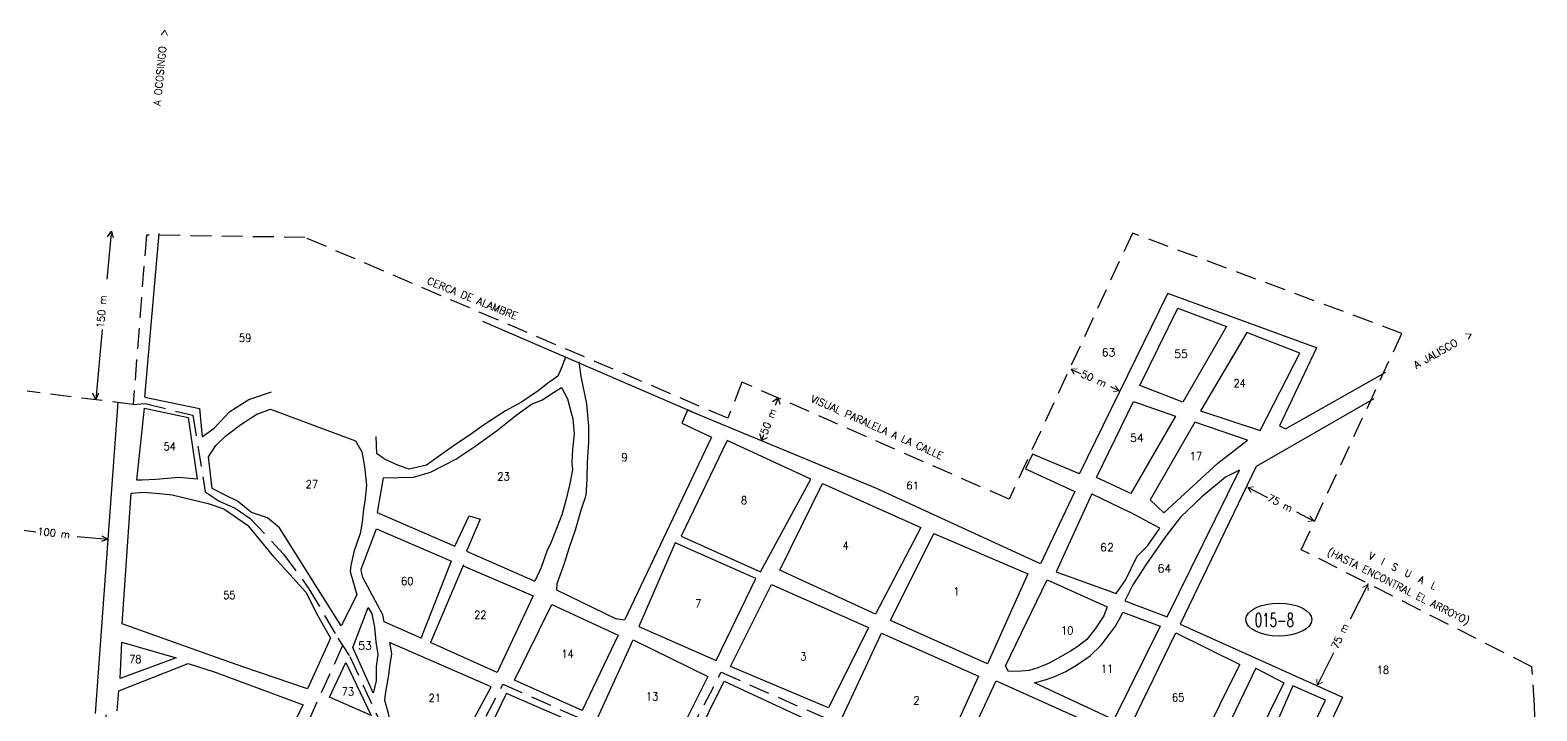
# Model space of a CAD drawing. Extents: x 601427 to 603706, y 1848435 to 1851452.
# Drawn here: x 602256 to 603706, y 1850797 to 1851452 of the extents above; entities that cross this region are included whole.
import ezdxf

# ---------------------------------------------------------------- set-up
doc = ezdxf.new("R2010")
doc.units = 0
doc.header["$LTSCALE"] = 80
doc.header["$MEASUREMENT"] = 0
doc.linetypes.add('HIDDEN', pattern=[0.375, 0.25, -0.125])
doc.layers.get('0').update_dxf_attribs({"linetype": 'CONTINUOUS'})
for name, color, linetype in [('4', 9, 'CONTINUOUS'), ('C', 1, 'CONTINUOUS'), ('D', 6, 'CONTINUOUS'), ('F', 15, 'CONTINUOUS'), ('L', 14, 'CONTINUOUS')]:
    doc.layers.add(name, color=color, linetype=linetype)
doc.styles.add('ROMANS', font='romans', dxfattribs={"height": 7})

# ---------------------------------------------------------------- blocks, each defined once
blk = doc.blocks.new('ELL')
blk.add_circle((0, 0), 1)

msp = doc.modelspace()

# ---------------------------------------------------------------- linework, layer by layer
at = {"layer": '4', "color": 9, "linetype": 'HIDDEN'}
for points in [[(603706.01404, 1850731.465138), (603703.615463, 1850802.266715), (603701.216887, 1850839.467543), (603479.348575, 1850952.270055), (603576.250044, 1851160.492874), (603316.888172, 1851256.985932), (603198.291077, 1851000.780226), (602941.227879, 1851113.562323), (602927.616489, 1851078.757082), (602520.787162, 1851252.783286), (602368.218233, 1851255.113163), (602355.462357, 1851092.018622), (602253.415346, 1851104.782542)], [(602355.462357, 1851092.018622), (602367.077068, 1851092.947198), (602412.939462, 1851081.6162), (602424.791534, 1851007.964712), (602438.181401, 1850999.034733), (602453.698778, 1850992.380039), (602468.107771, 1850982.397999), (602500.250909, 1850948.015415), (602524.635359, 1850914.741947), (602552.34496, 1850867.049975), (602563.962459, 1850849.579411), (602639.668967, 1850685.670817), (602711.246029, 1850822.72044), (602877.112106, 1850749.719133), (602921.15353, 1850834.36408), (603184.147875, 1850718.434226)], [(602556.9457, 1850860.131316), (602504.373433, 1850742.925361), (602492.096073, 1850715.725075), (602329.205836, 1850793.288524), (602304.491456, 1850506.640993), (602300.17005, 1850426.130109), (602468.092082, 1850351.522387), (602630.521338, 1850277.700009), (602746.076606, 1850224.356237), (603145.523089, 1850045.877303), (603071.074242, 1849904.062343), (602988.861399, 1849729.247604), (602957.24651, 1849660.233606), (602882.439843, 1849703.979447), (602839.821229, 1849613.729503), (602914.288193, 1849566.457376), (602917.667796, 1849564.766429), (602868.663561, 1849466.691518), (602654.05881, 1849598.585364), (602501.58863, 1849386.093551)]]:
    msp.add_lwpolyline(points, dxfattribs=at)
at = {"layer": 'F'}
for p, q in [((602366.8125, 1851099.125), (602380.5625, 1851256.5)), ((603265.875, 1851025.25), (603350.875, 1851198.875)), ((603494.0625, 1851146.5), (603350.875, 1851198.875)), ((603324.1875, 1851110.25), (603360.75, 1851184.625)), ((603360.75, 1851184.625), (603407.5, 1851167)), ((603407.5, 1851167), (603365.5625, 1851094.125)), ((603365.5625, 1851094.125), (603324.1875, 1851110.25)), ((602340.8125, 1851094.125), (602318.875, 1850794.75)), ((603282.25, 1851021.875), (603318, 1851095)), ((603318, 1851095), (603358.375, 1851080.875)), ((603358.375, 1851080.875), (603315.5, 1851006.375)), ((602589, 1851061.25), (602589.625, 1851045)), ((602597.0625, 1851039.625), (602589.625, 1851045)), ((603315.5, 1851006.375), (603282.25, 1851021.875)), ((602345, 1850881), (602353.75, 1851006.75)), ((602353.75, 1851006.75), (602366.1875, 1851007.75)), ((602366.1875, 1851007.75), (602384, 1851005.875)), ((602384, 1851005.875), (602393.1875, 1851005.125)), ((602977.625, 1850932.625), (603018.625, 1851016.125)), ((603018.625, 1851016.125), (603113.3125, 1850973.625)), ((602393.1875, 1851005.125), (602413, 1851000.25)), ((602413, 1851000.25), (602427.8125, 1850996.625)), ((602427.8125, 1850996.625), (602442.75, 1850991.5)), ((602442.75, 1850991.5), (602456.25, 1850982.125)), ((602456.25, 1850982.125), (602466.625, 1850975.375)), ((602590.1875, 1850988.125), (602665.125, 1850955.75)), ((602665.125, 1850955.75), (602678.8125, 1850984.875)), ((602689.25, 1850981.5), (602676.125, 1850951)), ((602678.8125, 1850984.875), (602689.25, 1850981.5)), ((602575, 1850933.375), (602589.625, 1850972.375)), ((602589.625, 1850972.375), (602661.875, 1850941.375)), ((603113.3125, 1850973.625), (603069.6875, 1850890.25)), ((603084.25, 1850884.25), (603125.9375, 1850967.875)), ((603125.9375, 1850967.875), (603216.3125, 1850928.875)), ((602676.125, 1850951), (602741.875, 1850922)), ((602877.125, 1850959), (602842.1875, 1850878.375)), ((602954.75, 1850924.375), (602877.125, 1850959)), ((602575.0625, 1850930.875), (602575, 1850933.375)), ((602672.9375, 1850936.625), (602740.3125, 1850907.75)), ((602576.375, 1850925.625), (602575.0625, 1850930.875)), ((602595.8125, 1850889.625), (602576.375, 1850925.625)), ((602916.5625, 1850845.625), (602954.75, 1850924.375)), ((602930.125, 1850839.875), (602969.625, 1850918.875)), ((602969.625, 1850918.875), (603062.9375, 1850877.5)), ((603069.6875, 1850890.25), (602977.625, 1850932.625)), ((603216.3125, 1850928.875), (603177.5, 1850842.5)), ((603194.875, 1850840.5), (603234.8125, 1850923.25)), ((603234.8125, 1850923.25), (603292.75, 1850897.125)), ((602521.5625, 1850911.5), (602532.9375, 1850889.125)), ((602740.3125, 1850907.75), (602705.75, 1850834.125)), ((602722.4375, 1850826.625), (602758.3125, 1850899.625)), ((602758.3125, 1850899.625), (602822, 1850870)), ((603292.75, 1850897.125), (603289.375, 1850888.625)), ((603305.9375, 1850888.5), (603307.5625, 1850892.125)), ((603307.5625, 1850892.125), (603343.625, 1850878.75)), ((602430.25, 1850850.5), (602345, 1850881)), ((602532.9375, 1850889.125), (602545.25, 1850867.125)), ((602597.125, 1850882.875), (602595.8125, 1850889.625)), ((602842.1875, 1850878.375), (602916.5625, 1850845.625)), ((603062.9375, 1850877.5), (603024.5, 1850800.125)), ((603177.5, 1850842.5), (603084.25, 1850884.25)), ((603281.1875, 1850876.125), (603273, 1850865.875)), ((603289.375, 1850888.625), (603281.1875, 1850876.125)), ((603295.9375, 1850872.375), (603300.75, 1850878.5)), ((603300.75, 1850878.5), (603305.9375, 1850888.5)), ((602342.924181, 1850828.234362), (602344.470116, 1850863.257556)), ((602344.470116, 1850863.257556), (602397.031672, 1850848.321188)), ((602545.25, 1850867.125), (602523.125, 1850818.25)), ((602822, 1850870), (602787.4375, 1850797.375)), ((602802.4375, 1850790.75), (602836.4375, 1850865.625)), ((602836.4375, 1850865.625), (602908.375, 1850830.25)), ((603037.875, 1850791.25), (603075.375, 1850872)), ((603075.375, 1850872), (603168.9375, 1850830.5)), ((603273, 1850865.875), (603264.4375, 1850859.125)), ((603286.6875, 1850860.25), (603295.9375, 1850872.375)), ((602397.031672, 1850848.321188), (602342.924181, 1850828.234362)), ((603247.8125, 1850849), (603236.6875, 1850843.125)), ((603257.4375, 1850854.5), (603247.8125, 1850849)), ((603264.4375, 1850859.125), (603257.4375, 1850854.5)), ((603263.125, 1850841), (603276.375, 1850850)), ((603276.375, 1850850), (603286.6875, 1850860.25)), ((602341.623801, 1850816.474307), (602408.36848, 1850842.655674)), ((602408.36848, 1850842.655674), (602434.5, 1850834.5)), ((602434.5, 1850834.5), (602519.1875, 1850802.875)), ((602523.125, 1850818.25), (602461.0625, 1850839.375)), ((603024.5, 1850800.125), (602930.125, 1850839.875)), ((603197.6875, 1850834.875), (603194.875, 1850840.5)), ((603209.8125, 1850835.375), (603197.6875, 1850834.875)), ((603217.4375, 1850836.125), (603209.8125, 1850835.375)), ((603225.9375, 1850838.625), (603217.4375, 1850836.125)), ((603236.6875, 1850843.125), (603225.9375, 1850838.625)), ((603241.25, 1850829.75), (603252.9375, 1850834.875)), ((603252.9375, 1850834.875), (603263.125, 1850841)), ((603377.1875, 1850755.375), (603420.375, 1850841.875)), ((603435.5625, 1850838.25), (603392.9375, 1850749.25)), ((602908.375, 1850830.25), (602872.6875, 1850759.125)), ((602887.75, 1850752.375), (602924.125, 1850825.625)), ((602924.125, 1850825.625), (603015.875, 1850783.125)), ((603168.9375, 1850830.5), (603131.3125, 1850748.125)), ((603147.375, 1850744), (603185.875, 1850826)), ((603185.875, 1850826), (603293.5, 1850777.75)), ((603222.5625, 1850824.125), (603233.0625, 1850826.875)), ((603298.875, 1850788.5), (603222.5625, 1850824.125)), ((603233.0625, 1850826.875), (603241.25, 1850829.75)), ((602340, 1850797.25), (602341.623801, 1850816.474307)), ((602519.1875, 1850802.875), (602482, 1850730.875)), ((602681.25, 1850745), (602714.8125, 1850813.875))]:
    msp.add_line(p, q, dxfattribs=at)
at = {"layer": 'F', "color": 15, "linetype": 'CONTINUOUS'}
for points in [[(602902.137849, 1851081.04166), (602691.898464, 1851171.892167)], [(602771.500229, 1851137.70997), (602767.416353, 1851126.604571), (602763.997744, 1851119.178541), (602754.298082, 1851112.072651), (602745.112028, 1851105.244594), (602729.265899, 1851094.282692), (602713.857673, 1851085.947709), (602693.641674, 1851072.754733), (602677.803956, 1851061.531822), (602664.761639, 1851052.750524), (602650.195323, 1851042.613709), (602637.683437, 1851033.588225), (602621.088176, 1851029.656758), (602610.782628, 1851033.243849), (602597.26085, 1851039.340096)], [(603494.068287, 1851146.468912), (603458.449428, 1851071.535542), (603464.031568, 1851068.580071), (603560.779868, 1851123.166233)], [(602784.188508, 1851133.154545), (602786.208792, 1851119.110498), (602791.764948, 1851092.638931), (602793.498737, 1851071.269793), (602793.742424, 1851055.600807), (602792.268394, 1851036.479816), (602792.015296, 1851020.010978), (602790.953935, 1851004.299935), (602786.667931, 1850991.359057), (602780.790385, 1850971.05103), (602774.567714, 1850953.344687), (602770.062758, 1850939.09035), (602763.124351, 1850919.270696), (602762.787387, 1850913.511663)], [(602596.005772, 1851021.532565), (602625.255667, 1851021.952645), (602641.556273, 1851026.919738), (602665.97366, 1851039.464271), (602684.135228, 1851051.545916), (602706.094178, 1851067.407868), (602723.674847, 1851081.299757), (602738.737948, 1851092.236424), (602749.313166, 1851096.496443), (602757.49724, 1851101.985806), (602767.483146, 1851108.317078), (602773.317634, 1851097.53132), (602775.388638, 1851090.020924), (602778.377256, 1851078.359609), (602779.892344, 1851063.77672), (602778.275317, 1851049.092891), (602777.66027, 1851035.747757), (602778.13157, 1851029.230929), (602775.470504, 1851014.513454), (602771.773813, 1850999.501323), (602768.035063, 1850985.79424), (602763.43758, 1850974.411008), (602757.6444, 1850959.592594), (602753.48482, 1850950.836281), (602747.977884, 1850935.243249), (602741.887609, 1850922.013726)], [(602366.797948, 1851099.07567), (602419.321367, 1851088.213266), (602422.031652, 1851060.866142), (602433.524735, 1851069.074951), (602448.680613, 1851085.240221), (602466.859005, 1851096.799847), (602488.66331, 1851104.181996)], [(603549.312182, 1851097.504308), (603435.934062, 1851032.40168), (603362.964647, 1850880.59755), (603425.610285, 1850852.428839)], [(602888.893904, 1851086.6243), (602883.29444, 1851073.902374), (602911.9377, 1851060.71631), (602828.257731, 1850884.529189), (602820.124376, 1850885.573478)], [(603070.032044, 1851011.464869), (602888.893904, 1851086.6243)], [(603265.899495, 1851025.21175), (603220.778562, 1851044.280033), (603213.916109, 1851030.211001), (603261.654875, 1851008.234228), (603228.361414, 1850938.705743), (603070.032044, 1851011.464869)], [(602596.005772, 1851021.532565), (602590.1875, 1850988.125)], [(603277.929996, 1851005.884642), (603243.499719, 1850931.093908), (603301.140025, 1850909.958795), (603310.132613, 1850922.790072), (603321.407244, 1850945.884838), (603331.780584, 1850956.409087), (603343.265505, 1850972.978614), (603314.554952, 1850988.252754)], [(603277.929996, 1851005.884642), (603314.554952, 1850988.252754)], [(602521.5625, 1850911.5), (602491.037755, 1850945.023961), (602466.625, 1850975.375)], [(602632.47549, 1850867.061609), (602661.877716, 1850941.388145)], [(602673.430337, 1850937.805125), (602641.590909, 1850862.966206)], [(602762.787387, 1850913.511663), (602820.124376, 1850885.573478)], [(602632.47549, 1850867.061609), (602597.140237, 1850882.937138)], [(603343.630811, 1850878.78653), (603298.876368, 1850788.556525)], [(602602.231684, 1850863.010949), (602604.083409, 1850851.960461), (602602.575982, 1850841.983217), (602600.883251, 1850829.648474), (602598.205363, 1850815.453018), (602597.422084, 1850807.328075), (602600.393879, 1850796.18878), (602602.835242, 1850785.293671), (602611.397839, 1850779.037603), (602663.716765, 1850752.766664), (602700.089031, 1850820.314866)], [(602700.089031, 1850820.314866), (602602.231684, 1850863.010949)], [(602705.748913, 1850834.141104), (602641.590909, 1850862.966206)], [(603315.224706, 1850783.043921), (603358.788244, 1850872.363256)], [(603358.788244, 1850872.363256), (603420.365784, 1850841.917282)], [(602461.0625, 1850839.375), (602430.25, 1850850.5)], [(603425.610285, 1850852.428839), (603519.121823, 1850810.381227), (603427.905723, 1850616.706715), (603450.512117, 1850604.371223), (603463.630638, 1850627.002851), (603473.852069, 1850626.025856), (603458.662294, 1850602.804916), (603526.885731, 1850569.469396), (603629.89007, 1850786.516506), (603638.621148, 1850783.139955), (603537.427053, 1850566.673745), (603590.284822, 1850539.897611), (603584.71314, 1850528.083801)], [(603435.570557, 1850838.243561), (603462.50007, 1850824.233307), (603420.096008, 1850737.427971), (603392.943303, 1850749.312309)], [(602787.44859, 1850797.434826), (602722.429342, 1850826.64687)], [(602780.473606, 1850785.242318), (602714.802291, 1850813.895332)]]:
    msp.add_lwpolyline(points, dxfattribs=at)
for points in [[(603427.072148, 1851161.450007), (603382.470909, 1851086.070211), (603439.782913, 1851067.014763), (603477.884148, 1851141.40124)], [(602366.538553, 1851088.341189), (602408.367127, 1851079.499261), (602417.071221, 1851020.207781), (602399.777297, 1851021.740692), (602377.36412, 1851019.973256), (602364.069455, 1851019.022245), (602359.101862, 1851019.123434)], [(602431.476967, 1851011.004653), (602428.135312, 1851041.728078), (602435.107116, 1851052.403985), (602444.731073, 1851061.858961), (602459.272155, 1851072.778805), (602474.629911, 1851082.679845), (602487.537392, 1851087.537588), (602569.518632, 1851056.996969), (602575.605718, 1851046.480632), (602578.148021, 1851032.453408), (602580.033469, 1851014.485806), (602578.887992, 1851001.384858), (602576.959486, 1850988.258675), (602575.965667, 1850978.559263), (602573.961457, 1850967.782167), (602567.738785, 1850950.075824), (602565.018839, 1850937.185416), (602564.168267, 1850931.148549), (602570.633875, 1850908.886782), (602555.662803, 1850878.879593), (602496.180855, 1850973.375218), (602484.898813, 1850982.940294), (602469.314193, 1850988.18622), (602455.902016, 1850998.989052), (602445.284989, 1851004.133788)], [(603346.970608, 1850987.729735), (603398.988716, 1851035.652807), (603427.540448, 1851057.736681), (603376.820976, 1851074.914343), (603334.02998, 1851000.115447)], [(602926.94142, 1851057.280628), (602882.617513, 1850965.187808), (602959.235314, 1850930.816412), (603007.566892, 1851020.1643)], [(603350.200663, 1850887.502061), (603419.852408, 1851028.748046), (603406.481789, 1851022.046413), (603383.571329, 1851003.279709), (603363.0436, 1850983.54467), (603347.997073, 1850963.986276), (603330.525506, 1850938.601555), (603317.33128, 1850918.319013), (603309.458435, 1850903.172296)], [(602566.784525, 1850858.074282), (602581.739025, 1850896.703198), (602585.073018, 1850890.539908), (602587.573263, 1850877.817732), (602589.079939, 1850863.495852), (602590.780332, 1850851.27046), (602589.314964, 1850839.988168), (602589.255583, 1850825.615818), (602586.476755, 1850814.552477)], [(602560.191493, 1850843.752652), (602584.564823, 1850792.804567), (602544.285733, 1850810.318692)], [(603432.026494, 1850732.064283), (603461.360255, 1850721.774559), (603502.753925, 1850807.50221), (603471.222737, 1850821.117765)]]:
    msp.add_lwpolyline(points, close=True, dxfattribs=at)
at = {"layer": 'F', "color": 14}
for points in [[(602973.50641, 1851091.292515), (602975.93702, 1851098.055514)], [(602960.224761, 1851057.678693), (602962.420909, 1851063.236807)]]:
    msp.add_lwpolyline(points, dxfattribs=at)
at = {"layer": 'L', "color": 14, "linetype": 'CONTINUOUS'}
for points in [[(602334.22655, 1851256.649226), (602330.225919, 1851212.519214)], [(602325.614456, 1851164.205879), (602319.468217, 1851096.861616)], [(603258.245334, 1851125.820331), (603266.871935, 1851121.84755)], [(603295.925604, 1851109.29363), (603304.277985, 1851105.009103)], [(603428.225859, 1851012.090526), (603446.918681, 1851002.640136)], [(603474.704164, 1850988.564252), (603491.151342, 1850980.180724)], [(602238.068515, 1850972.617215), (602261.985596, 1850969.358399)], [(602301.607792, 1850965.114564), (602331.22081, 1850962.285719)], [(603543.599126, 1850919.279103), (603526.50145, 1850885.473151)], [(603510.512857, 1850853.112728), (603494.974023, 1850822.068079)]]:
    msp.add_lwpolyline(points, dxfattribs=at)
at = {"layer": 'L', "color": 14}
for points in [[(602330.867345, 1851253.436429), (602334.724543, 1851258.950162), (602336.324222, 1851252.485988)], [(602322.094522, 1851103.056917), (602319.468217, 1851096.861616), (602316.559291, 1851102.85183)], [(602975.944846, 1851098.096367), (602970.6084, 1851094.504912)], [(602975.944846, 1851098.096367), (602977.554334, 1851092.417921)], [(602960.224761, 1851057.678693), (602958.461129, 1851063.854907)], [(602960.224761, 1851057.678693), (602965.660394, 1851060.140142)], [(602325.407312, 1850965.674299), (602331.22081, 1850962.285719), (602324.910859, 1850960.157564)]]:
    msp.add_lwpolyline(points, dxfattribs=at)

# ---------------------------------------------------------------- block references
at = {"layer": '4', "color": 9, "xscale": 31.68, "yscale": 15.84, "zscale": 31.68}
msp.add_blockref('ELL', (603457.773977, 1850884.953119), dxfattribs=at)

# ---------------------------------------------------------------- texts
at = {"layer": '4', "color": 9, "style": 'ROMANS', "width": 0.63}
msp.add_text('015-8', height=13.2, dxfattribs=at).set_placement((603434.593901, 1850877.913691))
at = {"layer": 'C', "color": 1, "linetype": 'CONTINUOUS', "style": 'ROMANS', "width": 0.9}
for s, p in [('59', (602457.306688, 1851152.246417)), ('24', (603414.0999, 1851108.549605)), ('54', (602384.771672, 1851047.854619)), ('17', (603371.986384, 1851038.424077)), ('23', (602705.932774, 1851018.855123)), ('27', (602521.54452, 1851011.383508)), ('8', (602940.318616, 1850995.921793)), ('4', (603038.099519, 1850952.519382)), ('60', (602613.273251, 1850918.266846)), ('55', (602442.144303, 1850904.757972)), ('1', (603144.553965, 1850908.323784)), ('22', (602683.587807, 1850885.676646)), ('7', (602896.199528, 1850896.477046)), ('10', (603248.134143, 1850870.675024)), ('78', (602351.684444, 1850843.170723)), ('14', (602767.558608, 1850848.117019)), ('3', (602997.440982, 1850845.717667)), ('11', (603286.577864, 1850833.863144)), ('18', (603551.917759, 1850832.71658)), ('73', (602556.206046, 1850811.761674)), ('21', (602639.805314, 1850805.66549)), ('13', (602848.836789, 1850807.182839)), ('2', (603106.172332, 1850803.354504)), ('65', (603354.90522, 1850806.226165))]:
    msp.add_text(s, height=7.7, dxfattribs=at).set_placement(p)
at = {"layer": 'C', "color": 1, "linetype": 'CONTINUOUS', "style": 'ROMANS'}
for s, height, p in [('63', 7.7, (603287.30961, 1851138.356538)), ('55', 7.7, (603357.09074, 1851136.901961)), ('54', 7.7, (603314.620558, 1851056.122934)), ('9', 7.7, (602824.956481, 1851037.353736)), ('61', 7, (603099.397767, 1851010.540519)), ('62', 7.7, (603285.855837, 1850950.715996)), ('64', 7.7, (603341.099231, 1850930.351906)), ('53', 7.7, (602572.090521, 1850856.105561))]:
    msp.add_text(s, height=height, dxfattribs=at).set_placement(p)
at = {"layer": 'D', "color": 6, "linetype": 'CONTINUOUS', "style": 'ROMANS'}
for s, rotation, p in [('A OCOSINGO  >', 84.525462, (602381.906877, 1851379.198706)), ('CERCA DE ALAMBRE', 337.964759, (602637.529491, 1851208.412512)), ('A JALISCO  >', 29.705233, (603590.03591, 1851126.291814)), ('VISUAL PARALELA A LA CALLE', 336.019714, (603006.588854, 1851095.186156)), ('(HASTA ENCONTRAL EL ARROYO)', 333.277139, (603503.634737, 1850948.107921))]:
    msp.add_text(s, height=7, rotation=rotation, dxfattribs=at).set_placement(p)
at = {"layer": 'D', "color": 6, "style": 'ROMANS'}
for s, rotation, p in [('50 m', 336.219998, (603266.618192, 1851118.804174)), ('50 m', 68.418712, (602965.152908, 1851062.29586)), ('75 m', 332.871941, (603445.90369, 1850999.977126)), ('75 m', 64.194585, (603514.110287, 1850855.909304))]:
    msp.add_text(s, height=7, rotation=rotation, dxfattribs=at).set_placement(p)
at = {"layer": 'D', "color": 6, "linetype": 'CONTINUOUS', "style": 'ROMANS', "width": 0.9}
msp.add_text('V  I  S  U  A  L', height=7, rotation=334.563121, dxfattribs=at).set_placement((603543.387638, 1850943.927286))
at = {"layer": 'L', "color": 14, "linetype": 'CONTINUOUS', "style": 'ROMANS'}
for s, rotation, p in [('150 m', 85.367485, (602327.351608, 1851165.166842)), ('<', 331.639301, (603255.639607, 1851123.903899)), ('>', 337.696297, (603297.19762, 1851104.749697)), ('<', 333.213224, (603425.655399, 1851010.00857)), ('>', 339.998694, (603484.412411, 1850979.611879)), ('100 m', 354.029161, (602262.975516, 1850966.608064)), ('>', 61.862219, (603543.085148, 1850912.06251)), ('>', 241.862219, (603494.98435, 1850828.633704))]:
    msp.add_text(s, height=7, rotation=rotation, dxfattribs=at).set_placement(p)

doc.saveas('drawing.dxf')
